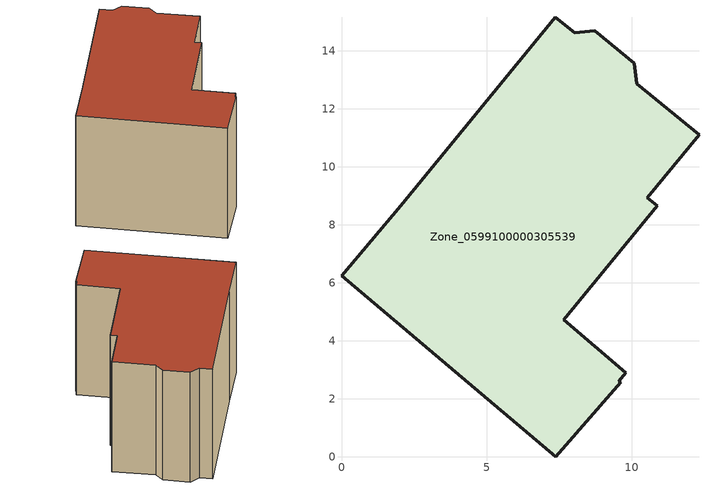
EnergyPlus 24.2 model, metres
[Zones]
Zone_0599100000305539
 floor ground (C_G): 9.63,2.57 7.38,0 0,6.24 2.05,8.66 7.38,15.16 8.04,14.62 8.74,14.69 10.1,13.57 10.18,12.87 12.33,11.11 10.55,8.94 10.89,8.66 7.66,4.72 9.8,2.9 9.56,2.61 z0
 wall outside (C_F): 9.8,2.9 7.66,4.72 10.89,8.66 10.55,8.94 12.33,11.11 10.18,12.87 10.1,13.57 8.74,14.69 8.04,14.62 7.38,15.16 2.05,8.66 0,6.24 7.38,0 9.63,2.57 9.56,2.61 9.8,2.9 z0:8.51
 roof outside (C_R): 7.38,0 9.63,2.57 9.56,2.61 9.8,2.9 7.66,4.72 10.89,8.66 10.55,8.94 12.33,11.11 10.18,12.87 10.1,13.57 8.74,14.69 8.04,14.62 7.38,15.16 2.05,8.66 0,6.24 z8.51
[BUILDING]
Pand.0599100000305539: North Axis=0; Terrain=City; Loads Convergence Tolerance Value=0.04; Temperature Convergence Tolerance Value=0.4; Solar Distribution=FullExterior; Maximum Number of Warmup Days=25; Minimum Number of Warmup Days=1
[Site:Location]
Rotterdam.The.Hague.AP_ZH_NLD Design_Conditions: Latitude=51.96; Longitude=4.45; Time Zone=1; Elevation=-4.5
[SITE:GROUNDTEMPERATURE:BUILDINGSURFACE]
18, 18, 18, 18, 18, 18, 18, 18, 18, 18, 18, 18
[MATERIAL] Thermal Absorptance=0.9; Solar Absorptance=0.7; Visible Absorptance=0.7
Name | Roughness | Thickness | Conductivity | Density | Specific Heat
G.TC.1946 | MediumSmooth | 0.15 | 1 | 540 | 1210
F.TC.1946 | Rough | 0.3 | 0.857143 | 1920 | 840
R.TC.1946 | MediumRough | 0.2 | 0.909091 | 1500 | 1000
[CONSTRUCTION]
C_G: G.TC.1946
C_F: F.TC.1946
C_R: R.TC.1946
[ZONE]
Zone_0599100000305539: Type=1; Multiplier=1; Ceiling Height=Autocalculate; Volume=Autocalculate; Floor Area=autocalculate; Part of Total Floor Area=Yes
[ZONEINFILTRATION:DESIGNFLOWRATE]
Infil_Zone_0599100000305539: Zone or ZoneList or Space or SpaceList=Zone_0599100000305539; Schedule=AlwaysOn; Design Flow Rate Calculation Method=Flow/Area; Flow Rate per Floor Area=0.003; Constant Term Coefficient=1; Temperature Term Coefficient=0; Velocity Term Coefficient=0; Velocity Squared Term Coefficient=0
[HVACTEMPLATE:ZONE:IDEALLOADSAIRSYSTEM]
Zone_0599100000305539: Maximum Heating Supply Air Temperature=50; Minimum Cooling Supply Air Temperature=13; Maximum Heating Supply Air Humidity Ratio=0.0156; Minimum Cooling Supply Air Humidity Ratio=0.0077; Heating Limit=NoLimit; Cooling Limit=NoLimit; Dehumidification Control Type=ConstantSensibleHeatRatio; Cooling Sensible Heat Ratio=0.7; Dehumidification Setpoint=60; Humidification Control Type=None; Humidification Setpoint=30; Outdoor Air Method=None; Outdoor Air Flow Rate per Person=0.00944; Outdoor Air Flow Rate per Zone Floor Area=0; Outdoor Air Flow Rate per Zone=0; Demand Controlled Ventilation Type=None; Outdoor Air Economizer Type=NoEconomizer; Heat Recovery Type=None; Sensible Heat Recovery Effectiveness=0.7; Latent Heat Recovery Effectiveness=0.65
[ZONECONTROL:THERMOSTAT]
ThermostatControl_Zone_0599100000305539: Zone or ZoneList=Zone_0599100000305539; Control Type Schedule=DualSetpointControlType; Control 1=Thermostat_Zone_0599100000305539; Temperature Difference Between Cutout And Setpoint=0
[THERMOSTATSETPOINT:DUALSETPOINT]
Thermostat_Zone_0599100000305539: Heating Setpoint Temperature Schedule=HeatingSetpoint_Zone_0599100000305539; Cooling Setpoint Temperature Schedule=CoolingSetpoint_Zone_0599100000305539
[SCHEDULE:COMPACT]
HeatingSetpoint_Zone_0599100000305539: Through: 12/31, For: AllDays, Until: 24:00, 21
CoolingSetpoint_Zone_0599100000305539: Through: 12/31, For: AllDays, Until: 24:00, 24
DualSetpointControlType: Through: 12/31, For: AllDays, Until: 24:00, 4
AlwaysOn: Through: 12/31, For: AllDays, Until: 24:00, 1
